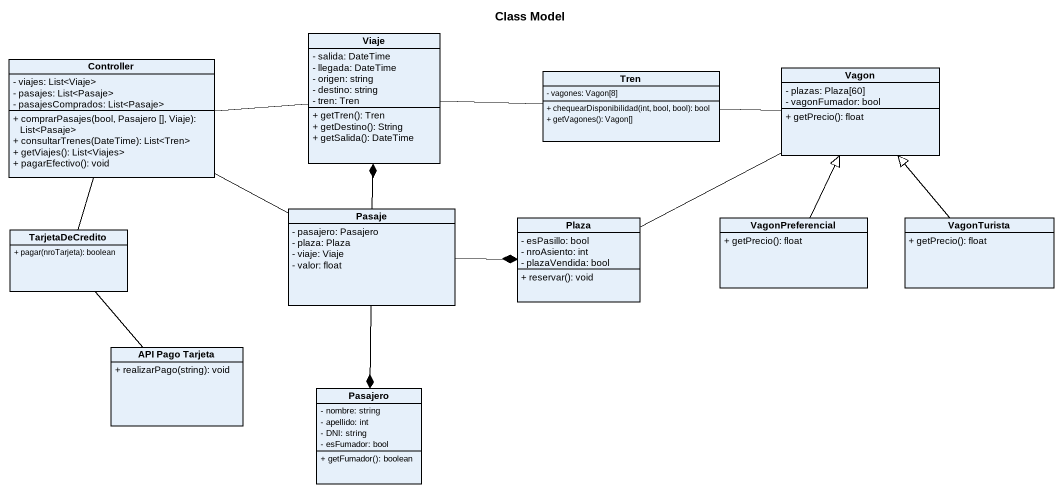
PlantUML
@startuml
title Class Model
hide circle
hide empty members
skinparam classAttributeIconSize 0
class Viaje {
  - salida: DateTime
  - llegada: DateTime
  - origen: string
  - destino: string
  - tren: Tren
  + getTren(): Tren
  + getDestino(): String
  + getSalida(): DateTime
}
class Controller {
  - viajes: List<Viaje>
  - pasajes: List<Pasaje>
  - pasajesComprados: List<Pasaje>
  + comprarPasajes(bool, Pasajero [], Viaje): List<Pasaje>
  + consultarTrenes(DateTime): List<Tren>
  + getViajes(): List<Viajes>
  + pagarEfectivo(): void
}
class Tren {
  - vagones: Vagon[8]
  + chequearDisponibilidad(int, bool, bool): bool
  + getVagones(): Vagon[]
}
class Vagon {
  - plazas: Plaza[60]
  - vagonFumador: bool
  + getPrecio(): float
}
class TarjetaDeCredito {
  + pagar(nroTarjeta): boolean
}
class Pasaje {
  - pasajero: Pasajero
  - plaza: Plaza
  - viaje: Viaje
  - valor: float
}
class Plaza {
  - esPasillo: bool
  - nroAsiento: int
  - plazaVendida: bool
  + reservar(): void
}
class VagonPreferencial {
  + getPrecio(): float
}
class VagonTurista {
  + getPrecio(): float
}
class "API Pago Tarjeta" as API_Pago_Tarjeta {
  + realizarPago(string): void
}
class Pasajero {
  - nombre: string
  - apellido: int
  - DNI: string
  - esFumador: bool
  + getFumador(): boolean
}
Viaje -right- Tren
Controller -right- Viaje
Controller -right- Pasaje
Tren -right- Vagon
Vagon -left- Plaza
TarjetaDeCredito -up- Controller
TarjetaDeCredito -- API_Pago_Tarjeta
Pasaje -up-* Viaje
Pasaje -right-* Plaza
Pasaje --* Pasajero
VagonPreferencial -up-|> Vagon
VagonTurista -up-|> Vagon
@enduml
